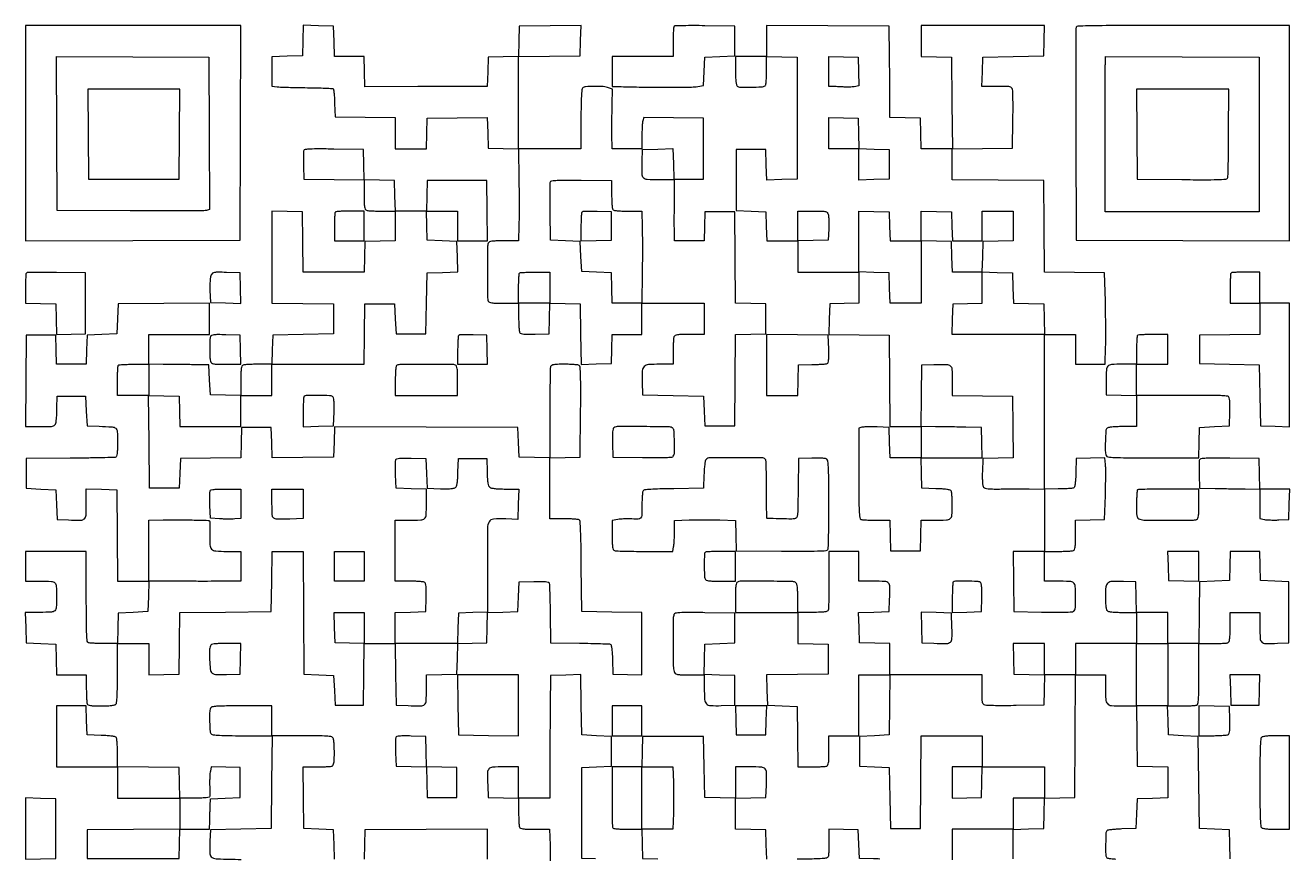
# Model space of a CAD drawing. Extents: x 179 to 1071, y 112 to 1107.
# Drawn here: x 179 to 1071, y 519 to 1107 of the extents above; entities that cross this region are included whole.
import ezdxf

# ---------------------------------------------------------------- set-up
doc = ezdxf.new("R2010")
doc.units = 0

msp = doc.modelspace()

# ---------------------------------------------------------------- linework, layer by layer
for points in [[(179, 1030.993714), (179, 954.987428), (254.75, 955.243714), (330.5, 955.5), (330.756286, 1031.25), (331.012572, 1107), (255.006286, 1107), (179, 1107)], [(223.235953, 1030.25), (223.5, 998.5), (255.5, 998.5), (287.5, 998.5), (287.764047, 1030.25), (288.028094, 1062), (255.5, 1062), (222.971906, 1062)], [(766.783492, 1030.783492), (767.066984, 1020.066984), (777.783492, 1019.783492), (788.5, 1019.5), (788.5, 1009), (788.5, 998.5), (777.75, 998.216168), (767, 997.932337), (767, 1008.966168), (767, 1020), (756.5, 1020), (746, 1020), (746, 1031.034983), (746, 1042.069966), (756.25, 1041.784983), (766.5, 1041.5)], [(788.784983, 965.25), (789.069966, 955), (800.034983, 955), (811, 955), (811, 965.533832), (811, 976.067663), (821.75, 975.783832), (832.5, 975.5), (832.784983, 965.25), (833.069966, 955), (843.534983, 955), (854, 955), (854, 965.5), (854, 976), (865, 976), (876, 976), (876, 965.533832), (876, 955.067663), (865.25, 954.783832), (854.5, 954.5), (854.216515, 943.784171), (853.93303, 933.068343), (864.716515, 932.784171), (875.5, 932.5), (875.783492, 921.783492), (876.066984, 911.066984), (886.783492, 910.783492), (897.5, 910.5), (897.783832, 899.75), (898.067663, 889), (865.5, 889), (832.932337, 889), (833.216168, 899.75), (833.5, 910.5), (843.75, 910.784983), (854, 911.069966), (854, 922.034983), (854, 933), (843.533832, 933), (833.067663, 933), (832.783832, 943.75), (832.5, 954.5), (821.75, 954.783832), (811, 955.067663), (811, 933.033832), (811, 911), (800.033832, 911), (789.067663, 911), (788.783832, 921.75), (788.5, 932.5), (777.75, 932.783832), (767, 933.067663), (767, 954.567663), (767, 976.067663), (777.75, 975.783832), (788.5, 975.5)], [(418, 725.5), (418, 715), (407.5, 715), (397, 715), (397, 725.5), (397, 736), (407.5, 736), (418, 736)], [(985.215017, 725.75), (985.5, 715.5), (996.25, 715.216168), (1007, 714.932337), (1007, 725.466168), (1007, 736), (995.965017, 736), (984.930034, 736)], [(418, 681.965017), (418, 670.930034), (407.75, 671.215017), (397.5, 671.5), (397.216168, 682.25), (396.932337, 693), (407.466168, 693), (418, 693)], [(985, 649), (985, 627), (974, 627), (963, 627), (963, 649), (963, 671), (974, 671), (985, 671)], [(484.230112, 627.75), (484.5, 606.5), (505.75, 606.230112), (527, 605.960225), (527, 627.480112), (527, 649), (505.480112, 649), (483.960225, 649)], [(1029.216168, 638.25), (1029.5, 627.5), (1039.5, 627.5), (1049.5, 627.5), (1049.783832, 638.25), (1050.067663, 649), (1039.5, 649), (1028.932337, 649)], [(593, 616.5), (593, 606), (603.5, 606), (614, 606), (614, 616.5), (614, 627), (603.5, 627), (593, 627)], [(680.215017, 616.75), (680.5, 606.5), (691, 606.5), (701.5, 606.5), (701.784983, 616.75), (702.069966, 627), (691, 627), (679.930034, 627)], [(179, 540.5), (179, 518.932337), (189.75, 519.216168), (200.5, 519.5), (200.5, 540.5), (200.5, 561.5), (189.75, 561.783832), (179, 562.067663)]]:
    msp.add_lwpolyline(points, close=True)
for points in [[(374.784171, 1096.283485), (374.5, 1085.5), (363.75, 1085.216168), (353, 1084.932337), (353, 1074.554066), (353, 1064.175796), (356.75, 1063.69676, 0.022005), (359.09666, 1063.501418, 0.002378), (364.53602, 1063.314817, 0.002916), (371.018047, 1063.161127, 0.002346), (377.989644, 1063.069218, -0.003814), (384.745445, 1062.960319, -0.005974), (390.553101, 1062.75294, -0.002015), (395.541845, 1062.494938, -0.184475), (396.198933, 1062.201067, -0.167542), (396.495779, 1061.591842, -0.005691), (396.792578, 1058.904922, -0.010156), (397.045707, 1055.679597, -0.006847), (397.209289, 1051.990711), (397.5, 1042.5), (418.75, 1042.230112), (440, 1041.960225), (440, 1030.980112), (440, 1020), (450.966168, 1020), (461.932337, 1020), (462.216168, 1030.75), (462.5, 1041.5), (483.715968, 1041.769789), (504.931935, 1042.039577), (505.215968, 1031.269789), (505.5, 1020.5), (516.21299, 1020.216544), (526.925979, 1019.933087), (527.21299, 998.216544, -0.001717), (527.302038, 989.113831, -0.001563), (527.332315, 979.721422, -0.001563), (527.306892, 971.323986, -0.005061), (527.216168, 965.75), (526.932337, 955), (516.573157, 955, 0.005377), (511.026092, 954.940349, 0.030446), (508.080966, 954.697178, 0.063217), (506.397282, 954.232073, 0.20495), (505.606989, 953.418213, 0.090516), (505.060062, 950.509629, 0.001332), (505.013406, 933, 0.001332), (505.060062, 915.490371, 0.090516), (505.606989, 912.581787, 0.205218), (506.398405, 911.76761, 0.063068), (508.086379, 911.30265, 0.030363), (511.039857, 911.059586, 0.005351), (516.606989, 911), (527, 911), (527.015313, 901.25, 0.007755), (527.080714, 897.421391, 0.010675), (527.266219, 893.985645, 0.007585), (527.524351, 891.139851, 0.115445), (527.847958, 890.211769, 0.19692), (528.705135, 889.604266, 0.033714), (530.717063, 889.278982, 0.023663), (533.804805, 889.138177, 0.006827), (538.582645, 889.211769), (548.5, 889.5), (548.784171, 900.283485), (549.068343, 911.06697), (559.784171, 910.783485), (570.5, 910.5), (570.769986, 889.216371), (571.039971, 867.932742), (581.769986, 868.216371), (592.5, 868.5), (592.784983, 878.75), (593.069966, 889), (603.534983, 889), (614, 889), (614, 900), (614, 911), (636, 911), (658, 911), (658, 900), (658, 889), (647.606989, 889, 0.005351), (642.039857, 888.940414, 0.030363), (639.086379, 888.69735, 0.063068), (637.398405, 888.23239, 0.205218), (636.606989, 887.418213, 0.070946), (636.368222, 886.373807, 0.006338), (636.178303, 883.68135, 0.008159), (636.044331, 880.449196, 0.006277), (636, 876.918213), (636, 868), (626.571429, 868, 0.017882), (618.565427, 867.713581, 0.180389), (615.580331, 866.350115, 0.186872), (614.272581, 863.389283, 0.019432), (614.213897, 855.642469), (614.5, 846.5), (636, 846), (657.5, 845.5), (658, 835), (658.5, 824.5), (669, 824.5), (679.5, 824.5), (679.763809, 856.716308), (680.027617, 888.932617), (690.763809, 889.216308), (701.5, 889.5), (701.5, 900), (701.5, 910.5), (690.763809, 910.783692), (680.027617, 911.067383), (679.763809, 943.283692), (679.5, 975.5), (669, 975.5), (658.5, 975.5), (658.215017, 965.25), (657.930034, 955), (647.465017, 955), (637, 955), (636.898184, 962.25, -0.003141), (636.869181, 965.987191, -0.000998), (636.872065, 971.55625, -0.000996), (636.900037, 977.762605, -0.00111), (636.952241, 983.75), (637.108113, 998), (626.073109, 998, -0.011894), (617.599418, 998.201608, -0.198368), (615.103656, 999.37421, -0.185546), (614.07614, 1002.000018, -0.010194), (614.204946, 1011), (614.5, 1019.5), (625.215829, 1019.783485), (635.931657, 1020.06697), (636.215829, 1009.283485), (636.5, 998.5), (647, 998.5), (657.5, 998.5), (657.5, 1020), (657.5, 1041.5), (636.371739, 1041.769533), (615.243479, 1042.039067), (614.635394, 1039.769533, 0.044787), (614.39736, 1038.401486, 0.006599), (614.201923, 1035.596363, 0.007401), (614.063451, 1032.266462, 0.0063), (614.013655, 1028.75), (614, 1020), (603.5, 1020), (593, 1020), (592.887922, 1030.25, -0.002459), (592.85965, 1034.949646, -0.001392), (592.869257, 1040.643664, -0.001389), (592.910878, 1046.384121, -0.002286), (592.98177, 1051.23907), (593.187698, 1061.978139), (590.528749, 1062.98907, 0.074567), (586.769517, 1063.807875, 0.018982), (580.515567, 1063.980803, 0.013959), (574.277562, 1063.742203, 0.181776), (572.2, 1062.8, 0.175156), (571.608073, 1061.538104, 0.00933), (571.278846, 1057.045513, 0.010454), (571.062069, 1050.593081, 0.003169), (571, 1040.8), (571, 1020), (549, 1020), (527, 1020), (527, 1052.480498), (527, 1084.960995), (548.75, 1085.230498), (570.5, 1085.5), (570.784031, 1096.269597), (571.068061, 1107.039194), (549.284031, 1106.769597), (527.5, 1106.5), (527.216508, 1095.783492), (526.933016, 1085.066984), (516.216508, 1084.783492), (505.5, 1084.5), (505.215017, 1074.25), (504.930034, 1064), (499.215017, 1063.92312, -0.002445), (495.394392, 1063.890408, -0.000154), (484.163161, 1063.852638, -0.000227), (470.780238, 1063.817849, -0.000169), (456, 1063.79114), (418.5, 1063.736039), (418.216168, 1074.36802), (417.932337, 1085), (407.5, 1085), (397.067663, 1085), (396.783832, 1095.75), (396.5, 1106.5), (385.784171, 1106.783485), (375.068343, 1107.06697)], [(636.686013, 1106.35268, 0.177907), (636.411589, 1105.759435, 0.00474), (636.201516, 1102.832766, 0.009348), (636.049688, 1099.342961, 0.006196), (636, 1095.333333), (636, 1085), (614.5, 1085), (593, 1085), (593, 1074.5), (593, 1064), (599.25, 1063.811614, 0.005141), (613.803351, 1063.522677, 0.002847), (631.572642, 1063.453815, 0.001371), (648.955944, 1063.533097, 0.037775), (653.5, 1063.910286), (657.5, 1064.54896), (658, 1074.52448), (658.5, 1084.5), (669, 1085), (679.5, 1085.5), (679.5, 1096), (679.5, 1106.5), (658.436013, 1106.769346, 0.003085), (650.311969, 1106.823103, 0.004901), (643.358056, 1106.758056, 0.001338), (637.324385, 1106.626314, 0.192551)], [(702, 1096.010623), (702, 1085), (691, 1085), (680, 1085), (680, 1075.122445, 0.0078), (680.071217, 1070.557434, 0.021595), (680.309905, 1067.35438, 0.027122), (680.693032, 1065.14621, 0.164471), (681.29341, 1064.171454, 0.170994), (683.281444, 1063.436712, 0.007257), (690.893885, 1063.430721, 0.008644), (698.400289, 1063.663601, 0.126994), (700.903983, 1064.440658, 0.217255), (701.378087, 1065.149724, 0.014744), (701.705553, 1067.615807, 0.01722), (701.929398, 1070.898007, 0.008415), (702, 1075.092849), (702, 1085.067663), (712.75, 1084.783832), (723.5, 1084.5), (723.5, 1041.5), (723.5, 998.5), (712.784171, 998.216515), (702.068343, 997.93303), (701.784171, 1008.716515), (701.5, 1019.5), (691, 1019.5), (680.5, 1019.5), (680.5, 998), (680.5, 976.5), (691, 976), (701.5, 975.5), (701.784983, 965.25), (702.069966, 955), (713.034983, 955), (724, 955), (724, 944), (724, 933), (745.5, 933), (767, 933), (767, 922.034983), (767, 911.069966), (756.75, 910.784983), (746.5, 910.5), (746.216371, 899.769986), (745.932742, 889.039971), (767.216371, 888.769986), (788.5, 888.5), (788.763853, 856.25), (789.027706, 824), (800.013853, 824), (811, 824), (811, 813), (811, 802), (800.033832, 802), (789.067663, 802), (788.783832, 812.75), (788.5, 823.5), (780, 823.795054, 0.006878), (776.580699, 823.86667, 0.008052), (773.335938, 823.83773, 0.007225), (770.599467, 823.729659, 0.047969), (769.25, 823.526002), (767, 822.961896), (767, 791.087937, 0.001267), (767.046578, 772.70444, 0.010899), (767.267167, 764.495039, 0.016942), (767.655639, 759.799321, 0.278904), (768.581787, 758.606989, 0.07196), (769.63733, 758.367915, 0.005942), (772.455587, 758.178303, 0.007852), (775.838356, 758.044307, 0.005972), (779.547956, 758), (788.932337, 758), (789.216168, 747.25), (789.5, 736.5), (800, 736.5), (810.5, 736.5), (810.783832, 747.25), (811.067663, 758), (819.783832, 758.013655, 0.008676), (828.867555, 758.185522, 0.158509), (831.549011, 759.16637, 0.212639), (832.756386, 761.448141, 0.017333), (832.984687, 768.366631, 0.007795), (832.922752, 771.953419, 0.010722), (832.747767, 775.172862, 0.007638), (832.504415, 777.839133, 0.115465), (832.199653, 778.711195, 0.199883), (831.411, 779.262532, 0.01918), (829.055937, 779.684251, 0.019108), (825.800174, 780.012968, 0.00836), (821.464966, 780.211195), (811.5, 780.5), (811.216168, 791.25), (810.932337, 802), (832.5, 802), (854.067663, 802), (853.783832, 812.75), (853.5, 823.5), (842.5, 823.652492, 0.000326), (837.543062, 823.717978, 0.000201), (831.714584, 823.788832, 0.000202), (825.955457, 823.854199, 0.000363), (821.230498, 823.902492), (810.960995, 824), (811.230498, 845.75), (811.5, 867.5), (820, 867.795054, -0.009918), (828.963748, 867.928298, -0.179473), (831.602115, 866.934802, -0.203371), (832.787973, 864.506159, -0.013241), (833, 856.500836), (833, 846.039775), (854.25, 845.769888), (875.5, 845.5), (875.769408, 823.784029), (876.038815, 802.068057), (865.269408, 801.784029), (854.5, 801.5), (854.211141, 792.149285, 0.008823), (854.155544, 787.949059, 0.020053), (854.296764, 784.778478, 0.023571), (854.602052, 782.474651, 0.129173), (855.127382, 781.346515, 0.150138), (856.207904, 780.638557, 0.040998), (858.229174, 780.22878, 0.025615), (861.368487, 780.018594, 0.006709), (866.41624, 780.0074, -0.00139), (871.052277, 780.046432, -0.000776), (876.695708, 780.069489, -0.000774), (882.402401, 780.075105, -0.001258), (887.25, 780.06017), (898, 780), (898, 758), (898, 736), (886.980112, 736), (875.960225, 736), (876.230112, 714.75), (876.5, 693.5), (896, 693.216289, 0.002788), (903.634166, 693.14779, 0.003942), (910.432813, 693.178292, 0.002293), (916.159317, 693.275402, 0.054895), (917.75, 693.485341, 0.130692), (919.01029, 694.17517, 0.150458), (919.678967, 695.366688, 0.049162), (919.949831, 697.722384, 0.004059), (920, 703.902421, 0.01487), (919.77654, 711.414495, 0.20654), (918.582284, 713.784141, 0.166333), (915.918421, 714.808079, 0.008941), (906.75, 714.986345), (898, 715), (898, 725.5), (898, 736), (907.418213, 736, 0.005951), (911.140776, 736.044305, 0.007831), (914.534475, 736.178303, 0.005915), (917.361889, 736.367894, 0.07203), (918.418213, 736.606989, 0.204941), (919.232062, 737.397244, 0.063222), (919.697172, 739.080782, 0.030449), (919.940347, 742.025624, 0.005378), (920, 747.572006), (920, 757.930034), (930.25, 758.215017), (940.5, 758.5), (941, 775.5, 0.002783), (941.163533, 782.359342, 0.003195), (941.241367, 788.911416, 0.002878), (941.23988, 794.466825, 0.018338), (941.119548, 797.283543), (940.739095, 802.067086), (930.619548, 801.783543), (920.5, 801.5), (920.211195, 791.535034, -0.00836), (920.012968, 787.199826, -0.019108), (919.684251, 783.944063, -0.01918), (919.262532, 781.589, -0.199883), (918.711195, 780.800347, -0.117226), (917.827893, 780.495095, -0.006962), (914.991726, 780.252233, -0.010173), (911.573123, 780.077211, -0.007309), (907.75, 780.015313), (898, 780), (898, 834.5), (898, 889), (909, 889), (920, 889), (920, 878.5), (920, 868), (930.441201, 868), (940.882401, 868), (941.191201, 880.25, 0.005624), (941.276024, 886.328007, 0.002159), (941.262415, 894.776562, 0.002137), (941.168862, 903.945225, 0.002629), (941, 912.5), (940.5, 932.5), (919.263827, 932.769847), (898.027654, 933.039695), (897.763827, 965.269847), (897.5, 997.5), (865.25, 997.763853), (833, 998.027706), (833, 1008.993965), (833, 1019.960225), (854.25, 1020.230112), (875.5, 1020.5), (875.783711, 1040, 0.002788), (875.85221, 1047.634166, 0.003942), (875.821708, 1054.432812, 0.002293), (875.724598, 1060.159317, 0.054895), (875.514659, 1061.75, 0.136668), (874.80309, 1063.014523, 0.147569), (873.559829, 1063.683369, 0.046499), (871.079633, 1063.951304, 0.00367), (864.445965, 1064), (853.930034, 1064), (854.215017, 1074.25), (854.5, 1084.5), (876, 1085), (897.5, 1085.5), (897.783832, 1096.25), (898.067663, 1107), (854.533832, 1107), (811, 1107), (811, 1096.033832), (811, 1085.067663), (821.75, 1084.783832), (832.5, 1084.5), (832.763853, 1052.25), (833.027706, 1020), (822.047685, 1020), (811.067663, 1020), (810.783832, 1030.75), (810.5, 1041.5), (799.75, 1041.783832), (789, 1042.067663), (788.972336, 1052.783832, 0.000988), (788.947055, 1058.331941, 0.000307), (788.887487, 1066.667751, 0.000307), (788.809484, 1075.98268, 0.000338), (788.722336, 1085), (788.5, 1106.5), (745.25, 1106.760623), (702, 1107.021245)], [(920.460009, 1105.75, 0.090591), (920.266358, 1104.709509, 0.000109), (920.198937, 1082.982812, 0.000984), (920.176611, 1058.652573, 0.000605), (920.241394, 1030), (920.5, 955.5), (995.75, 955.243674), (1071, 954.987348), (1071, 1030.993674), (1071, 1107), (995.968615, 1107, 0.000668), (957.448289, 1106.948566, 0.003471), (936.19131, 1106.744245, 0.001205), (921.475143, 1106.465155, 0.305157)], [(308.758677, 1030.77123), (309.017354, 977.04246), (306.758677, 976.494347, -0.057902), (304.987826, 976.276519, -0.000418), (290.035361, 976.188577, -0.001589), (272.903102, 976.156579, -0.001017), (253, 976.223117), (201.5, 976.5), (201.241383, 1030.758691), (200.982767, 1085.017383), (254.741383, 1084.758691), (308.5, 1084.5)], [(766.783479, 1074.386275), (767.066957, 1064.27255), (763.783479, 1063.761091, -0.016482), (762.30817, 1063.580857, -0.01051), (760.583272, 1063.464104, -0.010558), (758.885202, 1063.420881, -0.019275), (757.5, 1063.468292, 0.003657), (756.05155, 1063.563221, 0.001607), (754.132812, 1063.6687, 0.00159), (752.096595, 1063.76758, 0.002132), (750.25, 1063.843476), (746, 1064), (746, 1074.534983), (746, 1085.069966), (756.25, 1084.784983), (766.5, 1084.5)], [(1049.5, 1030), (1049.5, 975.5), (995.211905, 975.5), (940.92381, 975.5), (940.942857, 1025.75, -0.000032), (940.951538, 1045.331386, -0.000047), (940.961905, 1062.563467, -0.000022), (940.972765, 1077.239555, -0.00086), (940.980952, 1080.508612), (941, 1085.017225), (995.25, 1084.758612), (1049.5, 1084.5)], [(963.235953, 1030.25), (963.5, 998.5), (994.93202, 998.235498, 0.001697), (1010.901959, 998.155315, 0.00816), (1019.995146, 998.288929, 0.006635), (1026.009704, 998.555446, 0.241447), (1027.166708, 999.235498, 0.134731), (1027.492293, 1000.296498, 0.001088), (1027.738089, 1009.161365, 0.003824), (1027.920853, 1019.372002, 0.002438), (1027.984687, 1031.25), (1028, 1062), (995.485953, 1062), (962.971906, 1062)], [(375.436587, 1018.695344, 0.081372), (375.24457, 1017.76728, 0.005154), (375.157112, 1014.976582, 0.007466), (375.136754, 1011.633198, 0.005475), (375.210159, 1007.924983), (375.5, 998.5), (396.75, 998.230112), (418, 997.960225), (418, 987.587101, 0.005366), (418.059624, 982.031766, 0.030412), (418.302751, 979.083197, 0.063156), (418.767796, 977.397746, 0.20506), (419.581787, 976.606989, 0.07203), (420.638111, 976.367894, 0.005915), (423.465525, 976.178303, 0.007831), (426.859224, 976.044305, 0.005951), (430.581787, 976), (440, 976), (440, 965.533832), (440, 955.067663), (429.25, 954.783832), (418.5, 954.5), (418.216168, 943.75), (417.932337, 933), (396.486056, 933), (375.039775, 933), (374.769888, 954.25), (374.5, 975.5), (363.75, 975.783832), (353, 976.067663), (353, 943.553334), (353, 911.039005), (374.75, 910.769502), (396.5, 910.5), (396.5, 900), (396.5, 889.5), (375, 889), (353.5, 888.5), (353.215017, 878.25), (352.930034, 868), (343.546804, 868, 0.005972), (339.837646, 867.955693, 0.007853), (336.455249, 867.821697, 0.005943), (333.637304, 867.632084, 0.071958), (332.581787, 867.393011, 0.205485), (331.767294, 866.600474, 0.062919), (331.302479, 864.908208, 0.03028), (331.059521, 861.946379, 0.005326), (331, 856.359179), (331, 845.932337), (320.25, 846.216168), (309.5, 846.5), (309, 857), (308.5, 867.5), (297.5, 867.677892, 0.000681), (292.544418, 867.751286, 0.000421), (286.720312, 867.82471, 0.000422), (280.967405, 867.887533, 0.00076), (276.25, 867.927892), (266, 868), (266, 878.5), (266, 889), (287.5, 889), (309, 889), (309, 900.013853), (309, 911.027706), (276.75, 910.763853), (244.5, 910.5), (244, 900), (243.5, 889.5), (233, 889), (222.5, 888.5), (222.215017, 878.25), (221.930034, 868), (211.5, 868), (201.069966, 868), (200.784983, 878.25), (200.5, 888.5), (190, 888.5), (179.5, 888.5), (179.236147, 856.25), (178.972294, 824), (189.467095, 824, 0.011542), (197.469189, 824.184749, 0.199676), (199.784686, 825.275787, 0.170388), (200.829619, 827.755858, 0.007933), (201.24922, 837), (201.5, 845.5), (211.5, 845.5), (221.5, 845.5), (222, 835), (222.5, 824.5), (231, 824.24922, -0.007711), (240.21787, 823.834901, -0.165281), (242.706701, 822.817847, -0.203896), (243.807091, 820.557101, -0.012677), (244, 812.949563, -0.006908), (243.934751, 808.226957, -0.023176), (243.706141, 805.142232, -0.030908), (243.336544, 803.135249, -0.244843), (242.73058, 802.450108, -0.08566), (241.713093, 802.24861, -0.000581), (232.733506, 802.038077, -0.002261), (222.447358, 801.855402, -0.001441), (210.48058, 801.731493), (179.5, 801.5), (179.5, 791), (179.5, 780.5), (190, 780), (200.5, 779.5), (201, 769), (201.5, 758.5), (209.496645, 758.203496, 0.010862), (218.05821, 758.072162, 0.184727), (220.637497, 759.077682, 0.198192), (221.794672, 761.520282, 0.012779), (222, 769.552884), (222, 780.067663), (232.75, 779.783832), (243.5, 779.5), (243.763853, 747.25), (244.027706, 715), (255.047685, 715), (266.067663, 715), (265.783832, 704.25), (265.5, 693.5), (255, 693), (244.5, 692.5), (244.216168, 681.75), (243.932337, 671), (234.547956, 671, -0.005972), (230.838356, 671.044307, -0.007852), (227.455587, 671.178303, -0.005942), (224.63733, 671.367915, -0.07196), (223.581787, 671.606989, -0.278928), (222.655579, 672.79951, -0.016926), (222.267157, 677.498054, -0.010892), (222.046574, 685.712104, -0.001266), (222, 704.106989), (222, 736), (200.5, 736), (179, 736), (179, 725.5), (179, 715), (189.393011, 715, -0.010922), (197.343494, 714.826317, -0.180645), (199.74294, 713.808678, -0.192687), (200.809561, 711.492344, -0.012707), (201, 704, -0.012734), (200.809122, 696.506319, -0.193036), (199.740425, 694.190236, -0.180339), (197.336687, 693.173214, -0.010855), (189.359179, 693), (178.932337, 693), (179.216168, 682.25), (179.5, 671.5), (190, 671), (200.5, 670.5), (200.783832, 659.75), (201.067663, 649), (211.533832, 649), (222, 649), (222, 639.581787, 0.005951), (222.044305, 635.859224, 0.007831), (222.178303, 632.465525, 0.005915), (222.367894, 629.638111, 0.07203), (222.606989, 628.581787, 0.195123), (223.357006, 627.779618, 0.068495), (224.894083, 627.309523, 0.033615), (227.550838, 627.062206, 0.006405), (232.406989, 627, 0.009539), (236.37742, 627.075751, 0.019202), (239.500056, 627.315267, 0.020076), (241.822996, 627.678473, 0.148618), (242.8, 628.2, 0.175156), (243.391927, 629.461896, 0.00933), (243.721154, 633.954487, 0.010454), (243.937931, 640.406919, 0.003169), (244, 650.2), (244, 671), (255, 671), (266, 671), (266, 659.966168), (266, 648.932337), (276.75, 649.216168), (287.5, 649.5), (287.769464, 671.236173), (288.038928, 692.972345), (320.269464, 693.236173), (352.5, 693.5), (352.769888, 714.75), (353.039775, 736), (364.009265, 736), (374.978755, 736), (375.239377, 692.75), (375.5, 649.5), (386, 649), (396.5, 648.5), (397, 638), (397.5, 627.5), (407.5, 627.5), (417.5, 627.5), (417.769502, 649.25), (418.039005, 671), (429, 671), (439.960995, 671), (440.230498, 649.25), (440.5, 627.5), (449, 627.204946, 0.009911), (457.962804, 627.071599, 0.179322), (460.601512, 628.064263, 0.203493), (461.787704, 630.491268, 0.013276), (462, 638.48522), (462, 648.932337), (472.75, 649.216168), (483.5, 649.5), (483.783481, 660.215387), (484.066961, 670.930773), (494.283481, 671.215387), (504.5, 671.5), (504.783492, 682.216508), (505.066984, 692.933016), (515.783492, 693.216508), (526.5, 693.5), (527, 704), (527.5, 714.5), (537.767885, 714.785181, -0.006139), (542.783943, 714.862877, -0.023981), (545.88048, 714.724238, -0.035792), (547.823596, 714.402184, -0.247685), (548.525097, 713.785181, -0.081505), (548.727992, 712.790148, -0.001227), (548.942004, 706.855647, -0.00328), (549.12875, 699.94946, -0.002158), (549.257213, 692), (549.5, 671.5), (570, 671.257213, -0.002039), (577.944525, 671.130722, -0.003114), (584.83489, 670.949969, -0.00111), (590.769137, 670.744118, -0.08187), (591.71452, 670.552212, -0.250294), (592.285483, 669.89679, -0.021898), (592.698926, 667.654518, -0.020289), (593.018085, 664.407398, -0.00742), (593.21452, 659.795), (593.5, 649.5), (603.75, 649.215017), (614, 648.930034), (614, 670.945129), (614, 692.960225), (592.75, 693.230112), (571.5, 693.5), (571.235681, 725.449832, 0.001803), (571.048944, 741.169199, 0.007577), (570.759672, 750.607844, 0.00522), (570.395763, 757.072768, 0.238962), (569.735681, 758.18452, 0.116655), (568.838042, 758.495609, 0.00716), (565.998919, 758.743321, 0.010334), (562.574865, 758.921676, 0.007451), (558.75, 758.984687), (549, 759), (549, 780.466168), (549, 801.932337), (559.75, 802.216168), (570.5, 802.5), (570.764295, 834.432148, 0.001667), (570.844504, 850.662586, 0.008037), (570.710935, 859.895282, 0.006458), (570.445189, 866.006827, 0.241759), (569.764295, 867.166836, 0.114203), (568.86177, 867.484239, 0.008082), (566.185627, 867.738127, 0.011074), (562.951261, 867.920336, 0.008114), (559.356989, 867.984687, 0.00643), (554.524375, 867.930628, 0.033827), (551.882724, 867.687776, 0.069116), (550.355058, 867.219702, 0.19467), (549.606989, 866.418213, 0.08636), (549.36136, 865.168774, 0.000863), (549.178303, 856.062037, 0.00279), (549.043875, 845.553632, 0.001803), (549, 833.384381), (549, 801.932337), (538.25, 802.216168), (527.5, 802.5), (527, 813), (526.5, 823.5), (461.783495, 823.716763), (397.066989, 823.933526), (396.783495, 813.216763), (396.5, 802.5), (374.784029, 802.230592), (353.068057, 801.961185), (352.784029, 812.730592), (352.5, 823.5), (342, 823.5), (331.5, 823.5), (331.216369, 812.76979), (330.932738, 802.03958), (309.716369, 801.76979), (288.5, 801.5), (288, 791), (287.5, 780.5), (277, 780.5), (266.5, 780.5), (266.236292, 813.283971), (265.972584, 846.067942), (276.736292, 845.783971), (287.5, 845.5), (287.783832, 834.75), (288.067663, 824), (309.533832, 824), (331, 824), (331, 835), (331, 846), (342, 846), (353, 846), (353, 857), (353, 868), (385.480112, 868), (417.960225, 868), (418.230112, 889.25), (418.5, 910.5), (429, 910.5), (439.5, 910.5), (440, 900), (440.5, 889.5), (451, 889.5), (461.5, 889.5), (462, 911), (462.5, 932.5), (473.283485, 932.784171), (484.06697, 933.068343), (483.783485, 943.784171), (483.5, 954.5), (473, 955), (462.5, 955.5), (462.215017, 965.75), (461.930034, 976), (472.965017, 976), (484, 976), (484, 965.5), (484, 955), (494.519888, 955), (505.039775, 955), (504.769888, 976.25), (504.5, 997.5), (483.5, 997.5), (462.5, 997.5), (462.216168, 986.75), (461.932337, 976), (451, 976), (440.067663, 976), (439.783832, 986.75), (439.5, 997.5), (428.783492, 997.783492), (418.066984, 998.066984), (417.783492, 1008.783492), (417.5, 1019.5), (396.726428, 1019.77036, 0.002464), (385.866599, 1019.858183, 0.013404), (379.985308, 1019.719089, 0.016945), (376.358071, 1019.412445, 0.278417)], [(592.608158, 987.884014, 0.006644), (592.700585, 984.117746, 0.009323), (592.890422, 980.759607, 0.006129), (593.135054, 977.966885, 0.113976), (593.417175, 977.134014, 0.213341), (594.153949, 976.633369, 0.017421), (596.51713, 976.296436, 0.018427), (599.74496, 976.070336, 0.008271), (603.996633, 976), (613.875232, 976), (614.187616, 964.75, -0.005071), (614.288948, 958.999304, -0.001681), (614.323671, 950.5625, -0.001673), (614.299422, 941.210674, -0.001902), (614.212114, 932.25), (613.924228, 911), (603.495946, 911), (593.067663, 911), (592.783832, 921.75), (592.5, 932.5), (582, 933), (571.5, 933.5), (571, 944), (570.5, 954.5), (560, 955), (549.5, 955.5), (549.22812, 975.47179, -0.002409), (549.159987, 983.21967, -0.003653), (549.182437, 989.958203, -0.001411), (549.260261, 995.739596, -0.087755), (549.454393, 996.741746, -0.282575), (550.349062, 997.426973, -0.013906), (554.219774, 997.717827, -0.012473), (560.32996, 997.853784, -0.002498), (571.226273, 997.769957), (592.5, 997.5)], [(397.666667, 975.333333, 0.177413), (397.400114, 974.758552, 0.004912), (397.195833, 971.973958, 0.009526), (397.048294, 968.649913, 0.006327), (397, 964.833333), (397, 955), (407.5, 955), (418, 955), (418, 965.5), (418, 976), (408.166667, 976, 0.006327), (404.350087, 975.951706, 0.009526), (401.026042, 975.804167, 0.004912), (398.241448, 975.599886, 0.177413)], [(571.699448, 975.366114, 0.176327), (571.420088, 974.767026, 0.005293), (571.205463, 971.97365, 0.009911), (571.050685, 968.631341, 0.006613), (571, 964.799502), (571, 954.932337), (581.75, 955.216168), (592.5, 955.5), (592.5, 965.5), (592.5, 975.5), (582.449448, 975.782781, 0.006672), (578.547259, 975.840477, 0.010046), (575.145783, 975.777033, 0.005301), (572.300668, 975.636532, 0.183378)], [(745.527452, 973.746645, -0.047213), (745.730902, 972.414471, -0.007738), (745.839778, 969.806198, -0.008456), (745.868543, 966.723436, -0.00737), (745.796504, 963.496645), (745.5, 955.5), (734.75, 955.216168), (724, 954.932337), (724, 965.466168), (724, 976), (734.480948, 976, -0.003696), (741.090691, 975.951146, -0.046645), (743.565956, 975.682761, -0.147279), (744.810178, 975.013211, -0.135509)], [(179.686388, 932.353055, 0.177818), (179.411839, 931.759809, 0.004771), (179.201626, 928.842815, 0.00938), (179.049716, 925.363848, 0.006219), (179, 921.367165), (179, 911.067663), (189.75, 910.783832), (200.5, 910.5), (200.784183, 899.715394), (201.068365, 888.930789), (211.284183, 889.215394), (221.5, 889.5), (221.5, 911), (221.5, 932.5), (200.936388, 932.769721, 0.003162), (193.00418, 932.823589, 0.005018), (186.21171, 932.758585, 0.001402), (180.323998, 932.626628, 0.192368)], [(310.01538, 931.028739, 0.089721), (309.593321, 929.72211, 0.014763), (309.31694, 927.072896, 0.015383), (309.175108, 923.826587, 0.011481), (309.211167, 920.243181), (309.5, 911.5), (320.284178, 911.215822), (331.068357, 910.931643), (330.784178, 921.715822), (330.5, 932.5), (320.804214, 932.785558, 0.004805), (314.993862, 932.900817, 0.042938), (312.44983, 932.708127, 0.109092), (311.012545, 932.136149, 0.121424)], [(549, 922), (549, 911), (538, 911), (527, 911), (527, 921.333333, -0.006022), (527.048276, 925.341612, -0.009111), (527.195833, 928.827083, -0.004516), (527.399803, 931.754503, -0.178563), (527.666667, 932.333333, -0.178563), (528.245497, 932.600197, -0.004516), (531.172917, 932.804167, -0.009111), (534.658388, 932.951724, -0.006022), (538.666667, 933), (549, 933)], [(1029.666667, 932.333333, 0.178563), (1029.399803, 931.754503, 0.004516), (1029.195833, 928.827083, 0.009111), (1029.048276, 925.341612, 0.006022), (1029, 921.333333), (1029, 911), (1039.5, 911), (1050, 911), (1050, 900.019888), (1050, 889.039775), (1028.75, 888.769888), (1007.5, 888.5), (1007.5, 878.5), (1007.5, 868.5), (1028.5, 868), (1049.5, 867.5), (1050, 846), (1050.5, 824.5), (1060.75, 824.215017), (1071, 823.930034), (1071, 867.465017), (1071, 911), (1060.5, 911), (1050, 911), (1050, 922), (1050, 933), (1040.166667, 933, 0.006327), (1036.350087, 932.951706, 0.009526), (1033.026042, 932.804167, 0.004912), (1030.241448, 932.599886, 0.177413)], [(309.619905, 887.451872, 0.083316), (309.128317, 885.02878, 0.008629), (309.031047, 879.188846, 0.010211), (309.153387, 873.370775, 0.055154), (309.630286, 870.25, 0.133852), (310.367106, 868.986545, 0.144833), (311.622511, 868.31846, 0.046611), (314.098922, 868.049391, 0.003769), (320.651614, 868), (331.069966, 868), (330.784983, 878.25), (330.5, 888.5), (320.369905, 888.783659, 0.005077), (314.789027, 888.883234, 0.032748), (311.976461, 888.720524, 0.074653), (310.405548, 888.281886, 0.198307)], [(484.700461, 888.367127, 0.176204), (484.420729, 887.767614, 0.005336), (484.20576, 884.983885, 0.009955), (484.050761, 881.652273, 0.006646), (484, 877.833333), (484, 868), (494.534983, 868), (505.069966, 868), (504.784983, 878.25), (504.5, 888.5), (494.950461, 888.783794, 0.007041), (491.240283, 888.841782, 0.010544), (488.000338, 888.778463, 0.005798), (485.297812, 888.637197, 0.182377)], [(702, 867.519502), (702, 846), (712.966168, 846), (723.932337, 846), (724.216168, 856.75), (724.5, 867.5), (734, 867.744031, 0.00444), (737.732726, 867.873093, 0.006093), (741.087261, 868.059892, 0.004054), (743.891451, 868.273204, 0.069845), (744.786422, 868.476622, 0.244424), (745.400044, 869.16452, 0.037955), (745.724478, 871.020337, 0.025091), (745.863614, 873.976842, 0.006543), (745.786422, 878.732592), (745.5, 888.5), (723.75, 888.769502), (702, 889.039005)], [(963.666667, 888.333333, 0.177413), (963.400114, 887.758552, 0.004912), (963.195833, 884.973958, 0.009526), (963.048294, 881.649913, 0.006327), (963, 877.833333), (963, 868), (952.968615, 868, 0.01397), (945.244243, 867.784138, 0.195648), (942.781778, 866.617958, 0.176197), (941.699494, 864.009355, 0.010922), (941.506985, 855.5), (941.5, 846.5), (952.25, 846.216168), (963, 845.932337), (963, 834.966168), (963, 824), (953.2, 824, 0.008695), (948.928253, 823.925705, 0.018472), (945.630442, 823.688776, 0.019349), (943.200304, 823.328068, 0.150969), (942.2, 822.8, 0.182186), (941.351405, 820.924892, 0.008428), (941.01219, 813.81935, 0.012209), (940.967489, 806.868036, 0.087326), (941.606989, 803.581787, 0.27952), (942.804078, 802.654136, 0.016549), (947.571826, 802.26691, 0.010742), (955.899612, 802.046487, 0.001245), (974.573157, 802), (1006.932337, 802), (1007.216168, 812.75), (1007.5, 823.5), (1018, 824), (1028.5, 824.5), (1028.788231, 834.417355, 0.006865), (1028.861374, 839.18984, 0.023561), (1028.720351, 842.285813, 0.033427), (1028.394876, 844.30958, 0.193052), (1027.788231, 845.181818, 0.121161), (1026.85231, 845.513451, 0.007766), (1023.940918, 845.758164, 0.010999), (1020.424425, 845.921194, 0.007949), (1016.5, 845.954293, -0.001364), (1011.23145, 845.929341, -0.000388), (1003.048437, 845.919258, -0.000391), (993.810522, 845.922275, -0.000414), (984.75, 845.93983), (963, 846), (963, 857), (963, 868), (974, 868), (985, 868), (985, 878.5), (985, 889), (974.666667, 889, 0.006022), (970.658388, 888.951724, 0.009111), (967.172917, 888.804167, 0.004516), (964.245497, 888.600197, 0.178563)], [(266, 857), (266, 846), (255, 846), (244, 846), (244, 856.333333, -0.006022), (244.048276, 860.341612, -0.009111), (244.195833, 863.827083, -0.004516), (244.399803, 866.754503, -0.178563), (244.666667, 867.333333, -0.178563), (245.245497, 867.600197, -0.004516), (248.172917, 867.804167, -0.009111), (251.658388, 867.951724, -0.006022), (255.666667, 868), (266, 868)], [(441.25, 867.317584, 0.248878), (440.653925, 866.62878, 0.027842), (440.291622, 864.516124, 0.021895), (440.064982, 861.301546, 0.006651), (440, 856.416667), (440, 846), (462, 846), (484, 846), (484, 856.393011, 0.00563), (483.939104, 861.801221, 0.028261), (483.700221, 864.81779, 0.053388), (483.26285, 866.588116, 0.217199), (482.504461, 867.359915, 0.091132), (479.935154, 867.839794, 0.000978), (461.874423, 867.85658, 0.000975), (443.810855, 867.80282, 0.091421)], [(375.666667, 845.333333, 0.178637), (375.399783, 844.754242, 0.004491), (375.195833, 841.817145, 0.009085), (375.048275, 838.320751, 0.006002), (375, 834.299502), (375, 823.932337), (385.75, 824.216168), (396.5, 824.5), (396.788231, 834.417355, 0.006827), (396.861823, 839.195195, 0.023663), (396.721018, 842.282937, 0.033714), (396.395734, 844.294865, 0.19692), (395.788231, 845.152042, 0.134486), (393.660391, 845.805612, 0.005407), (385.507867, 845.96724, 0.004187), (377.193085, 845.972527, 0.196902)], [(594.211769, 823.152042, 0.19692), (593.604266, 822.294865, 0.033714), (593.278982, 820.282937, 0.023663), (593.138177, 817.195195, 0.006827), (593.211769, 812.417355), (593.5, 802.5), (614.428109, 802.22917, 0.002701), (624.928451, 802.150006, 0.012029), (631.091209, 802.285113, 0.012869), (635.095412, 802.572759, 0.230932), (636.162796, 803.22917, 0.13625), (636.96056, 805.85736, 0.010602), (636.980337, 813.271523, 0.008998), (636.706268, 820.770412, 0.184778), (635.8, 822.8, 0.194662), (633.477303, 823.784439, 0.001976), (615.289334, 824.01028, 0.002505), (597.37039, 824.072179, 0.141895)], [(462, 791), (462.5, 780.5), (471.850715, 780.211141, 0.009201), (475.892546, 780.160695, 0.018158), (479.099804, 780.296226, 0.018909), (481.507799, 780.577687, 0.135457), (482.565629, 781.054467, 0.155031), (483.207107, 782.05425, 0.027795), (483.668713, 784.249332, 0.02215), (484.009433, 787.409522, 0.008399), (484.214914, 791.843326), (484.5, 801.5), (494.5, 801.5), (504.5, 801.5), (504.775541, 792, 0.007256), (504.988113, 787.117316, 0.030165), (505.336011, 784.191066, 0.052369), (505.874731, 782.340539, 0.135585), (506.71667, 781.25, 0.112949), (507.930479, 780.709594, 0.020217), (510.396843, 780.328018, 0.018511), (513.660601, 780.079331, 0.009758), (517.724961, 780), (527.067663, 780), (526.783832, 769.25), (526.5, 758.5), (517.882041, 758.85585, 0.02561), (509.20156, 758.769555, 0.255954), (506.235026, 756.900169, 0.123997), (505.079113, 752.565674, 0.004697), (505.003433, 735.687891, -0.000439), (505.039326, 726.790161, -0.000395), (505.061134, 717.576407, -0.000396), (505.067627, 709.31535, -0.001253), (505.053744, 703.784983), (505, 693.069966), (494.75, 692.784983), (484.5, 692.5), (484.216168, 681.75), (483.932337, 671), (461.966168, 671), (440, 671), (440, 681.966168), (440, 692.932337), (450.75, 693.216168), (461.5, 693.5), (461.788231, 703.417355, 0.006827), (461.861823, 708.195195, 0.023663), (461.721018, 711.282937, 0.033714), (461.395734, 713.294865, 0.19692), (460.788231, 714.152042, 0.115445), (459.860149, 714.475649, 0.007585), (457.014355, 714.733781, 0.010675), (453.578609, 714.919286, 0.007755), (449.75, 714.984687), (440, 715), (440, 736.5), (440, 758), (448.75, 758.013655, 0.009152), (457.953182, 758.196487, 0.171557), (460.603885, 759.248983, 0.202458), (461.786501, 761.675446, 0.013498), (462, 769.5828), (462, 779.932337), (451.25, 780.216168), (440.5, 780.5), (440.210159, 789.924983, -0.005535), (440.137174, 793.634259, -0.007531), (440.158783, 796.980936, -0.005233), (440.248144, 799.773814, -0.081166), (440.442274, 800.710164, -0.236652), (441.172333, 801.376284, -0.043922), (443.012272, 801.724596, -0.025951), (446.049899, 801.868732, -0.005823), (451.232115, 801.785181), (461.5, 801.5)], [(659.143701, 800.673149, 0.132048), (658.711495, 799.731114, 0.010514), (658.307406, 796.993436, 0.013664), (657.978769, 793.657339, 0.010041), (657.790118, 789.945876), (657.5, 780.5), (636.546095, 780.229091, 0.003025), (626.538324, 780.039141, 0.01097), (620.179757, 779.740282, 0.009456), (615.821704, 779.35659, 0.228384), (614.811407, 778.729091, 0.115381), (614.502289, 777.844524, 0.007655), (614.255482, 775.143858, 0.010736), (614.078055, 771.882764, 0.007807), (614.015313, 768.25, -0.008421), (613.887908, 761.362756, -0.182035), (613.120124, 759.523568, -0.208434), (611.366611, 758.773456, -0.011479), (605.25856, 758.955048, 0.016692), (603.343729, 758.992004, 0.010211), (601.085528, 758.914054, 0.010232), (598.849806, 758.745183, 0.017881), (597.00856, 758.501446), (593, 757.824204), (593, 747.519091, 0.005417), (593.059756, 742.004093, 0.030581), (593.303099, 739.072315, 0.063457), (593.768436, 737.395483, 0.204519), (594.581787, 736.606989, 0.082753), (595.774962, 736.363533, 0.00194), (601.513181, 736.178303, 0.00424), (608.257498, 736.044005, 0.002858), (615.956787, 736), (635.75, 736), (636.375, 739.125, 0.02802), (636.616901, 740.824705, 0.007029), (636.816406, 743.618574, 0.007156), (636.954092, 746.82468, 0.007152), (637, 750.033975), (637, 757.81795), (647.429466, 758.158975, -0.005206), (652.218992, 758.265677, -0.002926), (658.037569, 758.300653, -0.002919), (663.913909, 758.267283, -0.004765), (668.896523, 758.162399), (679.934114, 757.824797), (680.217057, 747.162399), (680.5, 736.5), (712.432148, 736.235705, 0.001667), (728.662719, 736.155493, 0.008037), (737.895249, 736.289061, 0.006458), (744.006663, 736.554798, 0.241842), (745.166278, 737.235705, 0.135111), (745.490508, 738.29629, 0.001095), (745.719627, 747.140158, 0.003841), (745.882947, 757.327371, 0.002449), (745.923833, 769.177597, 0.001718), (745.846243, 785.060283, 0.008793), (745.617732, 793.878832, 0.008752), (745.270947, 799.557346, 0.2026), (744.540419, 800.966455, 0.137223), (743.50431, 801.429131, 0.017616), (741.06205, 801.703841, 0.017599), (737.844074, 801.837752, 0.00932), (733.850715, 801.788859), (724.5, 801.5), (724.230112, 780.25, -0.001322), (724.01315, 766.110611, -0.024649), (723.713452, 761.662567, -0.106712), (723.035043, 759.676676, -0.251123), (721.730112, 758.899916, -0.015356), (717.777373, 758.844029, -0.002986), (710.646031, 759.004826, -0.000485), (702.730348, 759.238294, -0.187875), (702.216938, 759.456498, -0.198014), (702.101042, 759.725703, -0.000273), (702.015478, 765.424317, -0.002202), (701.951005, 771.83016, -0.001348), (701.928609, 779.384492, 0.002655), (701.886018, 787.020919, 0.00397), (701.760407, 793.69214, 0.001712), (701.588481, 799.385087, 0.083391), (701.363403, 800.49537, 0.306176), (699.352296, 801.901458, 0.002932), (680.587253, 802.090499, 0.003483), (662.016556, 802.039334, 0.220564)], [(1007.427712, 800.672216, 0.081692), (1007.238991, 799.757144, 0.005031), (1007.154505, 796.969789, 0.007363), (1007.1361, 793.631545, 0.005383), (1007.210159, 789.924983), (1007.5, 780.5), (1018.5, 780.347508, 0.000324), (1023.45558, 780.282022, 0.0002), (1029.279687, 780.211168, 0.000201), (1035.032594, 780.1458, 0.000362), (1039.75, 780.097508), (1050, 780), (1050, 769.545313), (1050, 759.090626), (1053.25, 758.487534, 0.029867), (1054.961002, 758.274687, 0.008811), (1057.601562, 758.15201, 0.008811), (1060.58164, 758.11869, 0.009375), (1063.5, 758.192221), (1070.5, 758.5), (1070.783832, 769.25), (1071.067663, 780), (1060.567663, 780), (1050.067663, 780), (1049.783832, 790.75), (1049.5, 801.5), (1028.717553, 801.747232, 0.00252), (1017.974496, 801.82088, 0.013067), (1012.041686, 801.676576, 0.015595), (1008.333482, 801.373169, 0.279873)], [(331, 769.600694), (331, 759.201387), (326.75, 758.850694, -0.017056), (324.667723, 758.750207, -0.007), (321.839063, 758.749891, -0.006916), (318.799843, 758.834161, -0.008805), (316, 759), (309.5, 759.5), (309.208575, 768.420857, -0.005737), (309.13413, 771.934715, -0.007759), (309.152581, 775.111648, -0.005495), (309.238236, 777.761419, -0.080952), (309.42719, 778.670857, -0.240491), (310.150677, 779.321414, -0.035152), (312.151337, 779.70634, -0.023783), (315.333082, 779.936605, -0.006172), (320.468615, 780), (331, 780)], [(375, 769.56862), (375, 759.13724), (365.614388, 758.81862, -0.007092), (356.486043, 758.638296, -0.179789), (354.183164, 759.479458, -0.209136), (353.160433, 761.583327, -0.010039), (353, 769.573324), (353, 780), (364, 780), (375, 780)], [(963.666667, 779.333333, 0.177127), (963.40019, 778.759549, 0.005011), (963.195833, 776.008219, 0.009628), (963.048298, 772.721829, 0.006402), (963, 768.949965, 0.00421), (963.051062, 762.885458, 0.049498), (963.323404, 760.543225, 0.147752), (963.991361, 759.343599, 0.127567), (965.25, 758.630286, 0.063502), (969.156448, 758.099677, 0.001897), (985.670255, 758.02744, 0.001413), (1002.535605, 758.065329, 0.09058), (1005.418213, 758.606989, 0.205218), (1006.23239, 759.398405, 0.063068), (1006.69735, 761.086379, 0.030363), (1006.940414, 764.039857, 0.005351), (1007, 769.606989), (1007, 780), (985.666667, 780, 0.002923), (977.440703, 779.951908, 0.00465), (970.404167, 779.804167, 0.001222), (964.28868, 779.603893, 0.189785)], [(308.88662, 757.438863, -0.193172), (309.03832, 757.093625, -0.002483), (309.104632, 754.674197, -0.006777), (309.129759, 751.844863, -0.004341), (309.085875, 748.559123, 0.016957), (309.180737, 740.571025, 0.18061), (310.434124, 737.632361, 0.186416), (313.287515, 736.2832, 0.01827), (321.035184, 736), (331, 736), (331, 725.5), (331, 715), (320.75, 714.926805, -0.001262), (312.521508, 714.888821, -0.000694), (302.452926, 714.881747, -0.00058), (290.33909, 714.904103, -0.000334), (275.75, 714.957682), (266, 715), (266, 736.465017), (266, 757.930034), (276.25, 758.215017, -0.008047), (285.547218, 758.323819, -0.004846), (296.573836, 758.168504, -0.000981), (307.851714, 757.878149, -0.189065)], [(658.666667, 735.333333, 0.194077), (658.097557, 733.99477, 0.00386), (658.015304, 726.450218, 0.006606), (658.087896, 719.212407, 0.086003), (658.606989, 716.581787, 0.205218), (659.398405, 715.76761, 0.063068), (661.086379, 715.30265, 0.030363), (664.039857, 715.059586, 0.005351), (669.606989, 715), (680, 715), (680, 725.5), (680, 736), (669.666667, 736, 0.006022), (665.658388, 735.951724, 0.009111), (662.172917, 735.804167, 0.004516), (659.245497, 735.600197, 0.178563)], [(833.666667, 714.333333, 0.178639), (833.399782, 713.754233, 0.00449), (833.195833, 710.816807, 0.009084), (833.048275, 707.320041, 0.006002), (833, 703.29835), (833, 692.930034), (843.25, 693.215017), (853.5, 693.5), (853.788231, 703.417355, 0.006827), (853.861823, 708.195195, 0.023663), (853.721018, 711.282937, 0.033714), (853.395734, 713.294865, 0.19692), (852.788231, 714.152042, 0.133773), (850.681544, 714.802349, 0.00599), (843.007351, 714.967067, 0.004655), (835.180244, 714.968398, 0.196538)], [(636.640777, 691.506263, 0.09067), (636.123586, 688.751173, 0.001272), (636.086714, 671.774805, 0.001815), (636.152992, 655.21942, 0.059251), (636.655792, 651.25, 0.135225), (637.367924, 649.98633, 0.147604), (638.604575, 649.317627, 0.046941), (641.063472, 649.049042, 0.003746), (647.608408, 649), (658, 649), (658, 639.69113, 0.015815), (658.2596, 631.485571, 0.17762), (659.552728, 628.549193, 0.19207), (662.389929, 627.265539, 0.019001), (670.016285, 627.209381), (679.5, 627.5), (679.5, 638), (679.5, 648.5), (668.716515, 648.784171), (657.93303, 649.068343), (658.216515, 659.784171), (658.5, 670.5), (669, 671), (679.5, 671.5), (679.5, 682), (679.5, 692.5), (658.364493, 692.769554, 0.002077), (646.477698, 692.871769, 0.015634), (640.855969, 692.720951, 0.028423), (637.671161, 692.353337, 0.264052)], [(811.215822, 682.284178), (811.5, 671.5), (820, 671.204946, 0.009619), (829.028591, 671.065344, 0.179386), (831.650621, 672.048609, 0.210395), (832.785832, 674.4457, 0.013848), (832.784677, 682.277755), (832.5, 692.5), (821.715822, 692.784178), (810.931643, 693.068357)], [(309.606989, 669.418213, 0.086919), (308.969523, 666.156492, 0.013681), (309.020439, 659.591402, 0.011155), (309.400372, 652.982413, 0.138791), (310.266285, 650.650511, 0.12965), (311.363061, 649.760752, 0.072737), (313.024103, 649.285839, 0.035003), (315.774446, 649.111546, 0.005986), (321.016285, 649.209381), (330.5, 649.5), (330.783832, 660.25), (331.067663, 671), (320.640821, 671, 0.005326), (315.053621, 670.940479, 0.03028), (312.091792, 670.697521, 0.062919), (310.399526, 670.232706, 0.205485)], [(201, 605.5), (201, 584), (222.5, 584), (244, 584), (244, 573), (244, 562), (266, 562), (288, 562), (288, 551.013664), (288, 540.027329), (255.25, 539.763664), (222.5, 539.5), (222.5, 529.5), (222.5, 519.5), (255, 519.5), (287.5, 519.5), (287.784983, 529.75), (288.069966, 540), (298.534983, 540), (309, 540), (309.111066, 545.75, -0.000597), (309.16368, 548.315351, -0.000388), (309.230318, 551.279688, -0.00039), (309.29986, 554.172908, -0.000742), (309.361066, 556.5), (309.5, 561.5), (320, 562), (330.5, 562.5), (330.5, 573), (330.5, 583.5), (320.336928, 583.784023), (310.173856, 584.068047), (309.498958, 580.995256, 0.032408), (309.25126, 579.371833, 0.009501), (309.080735, 576.853673, 0.0095), (308.99638, 574.006038, 0.010061), (309.022948, 571.211233, -0.002029), (309.091014, 568.549719, -0.002615), (309.13083, 566.104237, -0.001991), (309.145313, 564.054842, -0.022901), (309.110918, 563.25, -0.317918), (308.595782, 562.643509, -0.033364), (306.659651, 562.282508, -0.023321), (303.546099, 562.061071, -0.006092), (298.533832, 562), (288.067663, 562), (287.783832, 572.75), (287.5, 583.5), (265.75, 583.769502), (244, 584.039005), (243.984687, 593.769502, 0.007324), (243.922788, 597.58515, 0.010189), (243.747767, 600.997455, 0.006982), (243.50489, 603.828233, 0.117173), (243.199653, 604.711195, 0.199883), (242.411, 605.262532, 0.01918), (240.055937, 605.684251, 0.019108), (236.800174, 606.012968, 0.00836), (232.464966, 606.211195), (222.5, 606.5), (222.215017, 616.75), (221.930034, 627), (211.465017, 627), (201, 627)], [(1007, 616.533832), (1007, 606), (1016.75, 606.015313, 0.007764), (1020.578716, 606.080782, 0.010685), (1024.014795, 606.266491, 0.007597), (1026.860786, 606.524921, 0.115411), (1027.789728, 606.848883, 0.193917), (1028.393714, 607.690708, 0.035484), (1028.721172, 609.617554, 0.024729), (1028.862613, 612.565119, 0.007315), (1028.789728, 617.08357), (1028.5, 626.5), (1017.75, 626.783832), (1007, 627.067663)], [(440.442274, 604.710164, 0.081166), (440.248144, 603.773814, 0.005233), (440.158783, 600.980936, 0.007531), (440.137174, 597.634259, 0.005535), (440.210159, 593.924983), (440.5, 584.5), (451.216508, 584.216508), (461.933016, 583.933016), (462.216508, 573.216508), (462.5, 562.5), (473, 562.5), (483.5, 562.5), (483.5, 573), (483.5, 583.5), (472.783492, 583.783492), (462.066984, 584.066984), (461.783492, 594.783492), (461.5, 605.5), (451.232115, 605.785181, 0.005823), (446.049899, 605.868732, 0.025951), (443.012272, 605.724596, 0.043922), (441.172333, 605.376284, 0.236652)], [(1051.2, 604.8, 0.183509), (1050.582265, 603.425658, 0.00543), (1050.269608, 596.994608, 0.007447), (1050.058466, 587.745336, 0.001983), (1050, 573, 0.001983), (1050.058466, 558.254664, 0.007447), (1050.269608, 549.005392, 0.00543), (1050.582265, 542.574342, 0.183509), (1051.2, 541.2, 0.149044), (1052.181224, 540.677271, 0.019949), (1054.522984, 540.314516, 0.019071), (1057.676508, 540.075482, 0.009379), (1061.7, 540), (1071, 540), (1071, 573), (1071, 606), (1061.7, 606, 0.009379), (1057.676508, 605.924518, 0.019071), (1054.522984, 605.685484, 0.019949), (1052.181224, 605.322729, 0.149044)], [(636.185662, 573.284636, -0.00466), (636.284049, 568.367616, -0.002629), (636.316442, 562.402048, -0.002623), (636.2859, 556.382408, -0.004298), (636.18946, 551.284636), (635.878919, 540), (624.93946, 540), (614, 540), (614, 562), (614, 584), (624.935662, 584), (635.871323, 584)]]:
    msp.add_lwpolyline(points, format="xyb", close=True)
for points in [[(1029.069521, 519.040365), (1028.78476, 529.270183), (1028.5, 539.5), (1018, 540), (1007.5, 540.5), (1007, 573), (1006.5, 605.5), (996, 606), (985.5, 606.5), (985.215017, 616.75), (984.930034, 627), (994.383229, 627, 0.005929), (998.119197, 627.044304, 0.007809), (1001.524199, 627.178303, 0.005887), (1004.361085, 627.367871, 0.072102), (1005.418213, 627.606989, 0.258697), (1006.303854, 628.662537, 0.030015), (1006.724422, 631.835307, 0.015901), (1006.950434, 637.485827, 0.002045), (1007, 649.606989), (1007, 671), (1016.418213, 671, 0.005951), (1020.140776, 671.044305, 0.007831), (1023.534475, 671.178303, 0.005915), (1026.361889, 671.367894, 0.07203), (1027.418213, 671.606989, 0.205218), (1028.23239, 672.398405, 0.063068), (1028.69735, 674.086379, 0.030363), (1028.940414, 677.039857, 0.005351), (1029, 682.606989), (1029, 693), (1039.5, 693), (1050, 693), (1050, 682.519052, 0.012862), (1050.205954, 674.513975, 0.198492), (1051.363937, 672.0754, 0.184361), (1053.943979, 671.071897, 0.010844), (1062.503355, 671.203496), (1070.5, 671.5), (1070.5, 693), (1070.5, 714.5), (1060.5, 715), (1050.5, 715.5), (1050.215017, 725.75), (1049.930034, 736), (1039.5, 736), (1029.069966, 736), (1028.784983, 725.75), (1028.5, 715.5), (1018, 715), (1007.5, 714.5), (1007.230498, 692.75), (1006.960995, 671), (995.980498, 671), (985, 671), (985, 682), (985, 693), (974.033832, 693), (963.067663, 693), (962.783832, 703.75), (962.5, 714.5), (953.756819, 714.788833, 0.015743), (945.731722, 714.801192, 0.167667), (942.723237, 713.661273, 0.198259), (941.319593, 710.997241, 0.023375), (941, 704.164816, 0.010228), (941.076885, 700.406512, 0.019737), (941.318456, 697.407548, 0.020575), (941.683514, 695.159592, 0.146858), (942.2, 694.2, 0.150969), (943.200304, 693.671932, 0.019349), (945.630442, 693.311224, 0.018472), (948.928253, 693.074295, 0.008695), (953.2, 693), (963, 693), (963, 682), (963, 671), (941.5, 671), (920, 671), (920, 660), (920, 649), (909, 649), (898, 649), (898, 660), (898, 671), (886.966168, 671), (875.932337, 671), (876.216168, 660.25), (876.5, 649.5), (887.283485, 649.215829), (898.06697, 648.931657), (897.783485, 638.215829), (897.5, 627.5), (878, 627.216289, -0.002788), (870.365834, 627.14779, -0.003942), (863.567187, 627.178292, -0.002293), (857.840683, 627.275402, -0.054895), (856.25, 627.485341, -0.136351), (854.985695, 628.195751, -0.147729), (854.316854, 629.43623, -0.046635), (854.04877, 631.909746, -0.003689), (854, 638.519052), (854, 649), (821.5, 649), (789, 649), (789, 659.966168), (789, 670.932337), (778.25, 671.216168), (767.5, 671.5), (767.216515, 682.215829), (766.93303, 692.931657), (777.716515, 693.215829), (788.5, 693.5), (788.795054, 702, 0.009927), (788.928151, 710.965089, 0.179688), (787.933469, 713.602972, 0.203196), (785.50249, 714.788355, 0.01319), (777.480948, 715), (767, 715), (767, 725.5), (767, 736), (756.5, 736), (746, 736), (746, 716.081787, -0.00284), (745.955997, 708.334577, -0.004216), (745.821697, 701.5499, -0.001919), (745.636501, 695.775876, -0.082815), (745.393011, 694.581787, -0.205218), (744.601595, 693.76761, -0.063068), (742.913621, 693.30265, -0.030363), (739.960143, 693.059586, -0.005351), (734.393011, 693), (724, 693), (724, 702.877555, 0.007674), (723.929056, 707.499539, 0.022276), (723.688825, 710.686309, 0.029161), (723.297853, 712.858395, 0.161809), (722.679169, 713.851303, 0.17007), (720.459831, 714.676063, 0.00157), (702.655102, 714.956558, 0.002552), (685.4114, 715.08606, 0.092466), (681.52299, 714.370448, 0.213393), (680.746825, 713.591968, 0.056453), (680.300693, 711.849454, 0.028935), (680.060471, 708.85321, 0.005537), (680, 703.393011), (680, 693), (702, 693), (724, 693), (724, 682.033832), (724, 671.067663), (734.75, 670.783832), (745.5, 670.5), (745.5, 660), (745.5, 649.5), (723.716367, 649.230404), (701.932734, 648.960808), (702.216367, 638.230404), (702.5, 627.5), (713, 627), (723.5, 626.5), (723.769888, 605.25), (724.039775, 584), (733.4381, 584, 0.005963), (737.153043, 584.044306, 0.007843), (740.540317, 584.178303, 0.005931), (743.362347, 584.367906, 0.071989), (744.418213, 584.606989, 0.205218), (745.23239, 585.398405, 0.063068), (745.69735, 587.086379, 0.030363), (745.940414, 590.039857, 0.005351), (746, 595.606989), (746, 606), (756.5, 606), (767, 606), (767, 627.5), (767, 649), (778.019888, 649), (789.039775, 649), (788.769888, 627.75), (788.5, 606.5), (778, 606), (767.5, 605.5), (767.5, 595), (767.5, 584.5), (778, 584), (788.5, 583.5), (789, 562), (789.5, 540.5), (800, 540.5), (810.5, 540.5), (810.763664, 573.25), (811.027329, 606), (832.513664, 606), (854, 606), (854, 595), (854, 584), (843.5, 584), (833, 584), (833, 572.965017), (833, 561.930034), (843.25, 562.215017), (853.5, 562.5), (853.783832, 573.25), (854.067663, 584), (876.033832, 584), (898, 584), (898, 573), (898, 562), (887, 562), (876, 562), (876, 551), (876, 540), (854.5, 540), (833, 540), (833, 518.465017)], [(581.234094, 519.21398), (571.5, 519.5), (571.5, 551.5), (571.5, 583.5), (582, 584), (592.5, 584.5), (592.5, 595), (592.5, 605.5), (582, 606), (571.5, 606.5), (571.230014, 627.783629), (570.960029, 649.067258), (560.230014, 648.783629), (549.5, 648.5), (549.285669, 627, 0.000662), (549.200911, 617.19536, 0.000385), (549.12382, 605.426562, 0.000385), (549.064732, 593.634013, 0.00065), (549.035669, 583.75), (549, 562), (538, 562), (527, 562), (527, 573), (527, 584), (516.519052, 584, 0.01319), (508.49751, 583.788355, 0.203196), (506.066531, 582.602972, 0.179688), (505.071849, 579.965089, 0.009927), (505.204946, 571), (505.5, 562.5), (516.25, 562.216168), (527, 561.932337), (527, 552.547956, 0.005972), (527.044307, 548.838356, 0.007852), (527.178303, 545.455587, 0.005942), (527.367915, 542.63733, 0.07196), (527.606989, 541.581787, 0.204723), (528.396333, 540.768196, 0.063344), (530.076398, 540.302968, 0.030517), (533.014475, 540.059706, 0.005398), (538.544605, 540), (548.875232, 540), (549.187616, 528.75, -0.004056), (549.286888, 523.698016, -0.002552), (549.324862, 517.79375, -0.002561)], [(876, 519.067663), (876, 529.5), (876, 539.932337), (886.75, 540.216168), (897.5, 540.5), (897.783492, 551.216508), (898.066984, 561.933016), (908.783492, 562.216508), (919.5, 562.5), (919.760623, 605.75), (920.021245, 649), (930.510623, 649), (941, 649), (941, 639.934259, 0.014496), (941.243477, 631.537839, 0.174387), (942.493607, 628.607842, 0.190026), (945.276398, 627.275109, 0.017769), (953.015296, 627), (962.960225, 627), (963.230112, 605.75), (963.5, 584.5), (974.25, 584.216168), (985, 583.932337), (985, 573), (985, 562.067663), (974.25, 561.783832), (963.5, 561.5), (963, 551), (962.5, 540.5), (952.535034, 540.211195, 0.009414), (948.670571, 540.02633, 0.014151), (945.311411, 539.706488, 0.008931), (942.563628, 539.316208, 0.217922), (941.937331, 538.8986, 0.131593), (941.332222, 536.884751, 0.00591), (941.197832, 529.577455, 0.005783), (941.234406, 522.256279, 0.136042), (941.815073, 520.288805, 0.201968), (942.596887, 519.736762, 0.019306), (944.944151, 519.315377, 0.019182), (948.195141, 518.987011, 0.008333)], [(397.069966, 519), (396.784983, 529.25), (396.5, 539.5), (386, 540), (375.5, 540.5), (375.230498, 562.25), (374.960995, 584), (384.39871, 584, 0.005939), (388.128746, 584.044304, 0.007818), (391.528746, 584.178303, 0.005899), (394.36144, 584.367881, 0.07207), (395.418213, 584.606989, 0.195123), (396.220382, 585.357006, 0.068495), (396.690477, 586.894083, 0.033615), (396.937794, 589.550838, 0.006405), (397, 594.406989, 0.009539), (396.924249, 598.37742, 0.019202), (396.684733, 601.500056, 0.020076), (396.321527, 603.822996, 0.148618), (395.8, 604.8, 0.175156), (394.538104, 605.391927, 0.00933), (390.045513, 605.721154, 0.010454), (383.593081, 605.937931, 0.003169), (373.8, 606), (353, 606), (353, 616.5), (353, 627), (331.606989, 627, 0.002045), (319.485827, 626.950434, 0.015901), (313.835307, 626.724422, 0.030015), (310.662537, 626.303854, 0.258697), (309.606989, 625.418213, 0.08662), (308.977766, 622.208797, 0.013333), (309.016068, 615.688031, 0.009396), (309.357172, 609.048659, 0.18075), (310.2, 607.2, 0.175172), (311.462104, 606.608026, 0.009322), (315.957353, 606.278827, 0.010448), (322.413689, 606.062061, 0.003166), (332.213664, 606), (353.027329, 606), (352.763664, 573.25), (352.5, 540.5), (331, 540), (309.5, 539.5), (309.203496, 531.503355, 0.01904), (309.212348, 522.780464, 0.257531), (310.802736, 520.146434, 0.124846), (314.511102, 519.099787, 0.003493), (331.264071, 518.769847)], [(702.069966, 519), (701.784983, 529.25), (701.5, 539.5), (690.75, 539.783832), (680, 540.067663), (680, 551), (680, 561.932337), (690.75, 562.216168), (701.5, 562.5), (701.795054, 571, 0.009927), (701.928151, 579.965089, 0.179688), (700.933469, 582.602972, 0.203196), (698.50249, 583.788355, 0.01319), (690.480948, 584), (680, 584), (680, 572.966168), (680, 561.932337), (669.25, 562.216168), (658.5, 562.5), (658, 584), (657.5, 605.5), (636, 605.5), (614.5, 605.5), (614.216168, 594.75), (613.932337, 584), (603.466168, 584), (593, 584), (592.964931, 579.25, 0.001869), (592.910057, 564.192704, 0.003634), (592.998562, 552.170306, 0.001115), (593.167074, 542.175466, 0.134423), (593.525125, 540.959347, 0.226977), (594.119535, 540.577652, 0.008329), (596.853754, 540.281808, 0.013734), (600.184878, 540.069475, 0.009048), (604.024034, 540), (613.930034, 540), (614.215017, 529.75), (614.5, 519.5), (625.25, 519.216168)], [(781.800174, 519.012968, 0.00836), (777.464966, 519.211195), (767.5, 519.5), (767, 529.5), (766.5, 539.5), (756.25, 539.784983), (746, 540.069966), (746, 531.116771, -0.006253), (745.955671, 527.572384, -0.008135), (745.821697, 524.328926, -0.006307), (745.631801, 521.627053, -0.071025), (745.393011, 520.581787, -0.258599), (744.338059, 519.696313, -0.030079), (741.170238, 519.27562, -0.015925), (735.528268, 519.049581, -0.002049), (723.427994, 519)]]:
    msp.add_lwpolyline(points, format="xyb")
msp.add_lwpolyline([(505, 519.027706), (505, 529.524476), (505, 540.021245), (461.75, 539.760623), (418.5, 539.5), (418.215017, 529.25), (417.930034, 519)])

doc.saveas('drawing.dxf')
